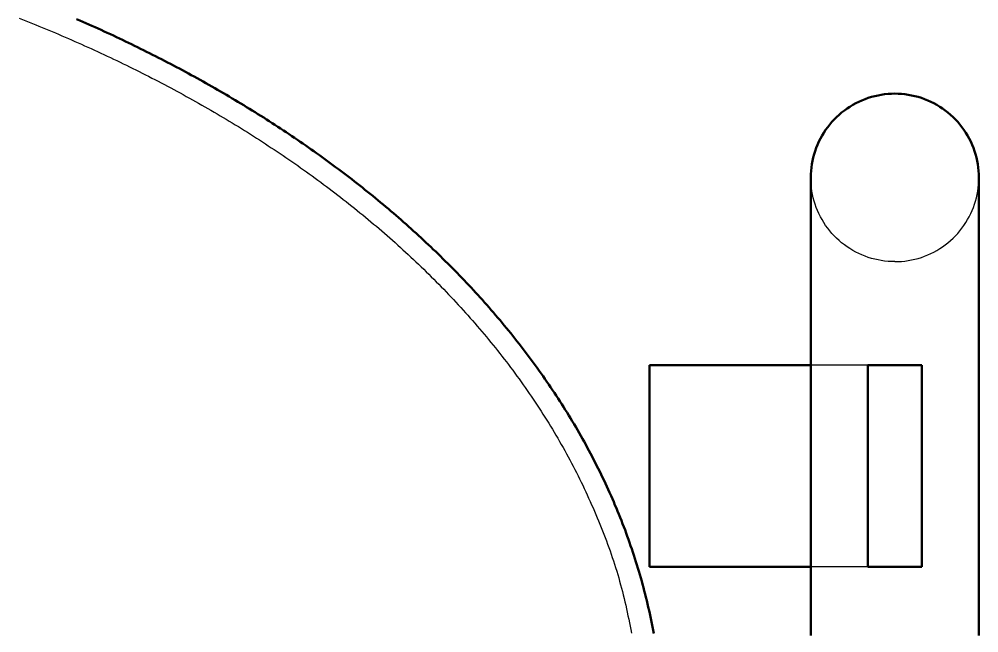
# Model space of a CAD drawing. Header units: millimetres. Extents: x 0 to 594, y 0 to 420.
# Drawn here: x 232.72 to 247, y 345.83 to 354.96 of the extents above; entities that cross this region are included whole.
import ezdxf

# ---------------------------------------------------------------- set-up
doc = ezdxf.new("R2010")
doc.units = ezdxf.units.MM
doc.linetypes.add('ISO02-TRAZOS', pattern=[3.75, 3, -0.75])
doc.layers.add('01-VISIBLE', color=7, linetype='CONTINUOUS', lineweight=50)
doc.layers.add('02-OCULTA', color=4, linetype='ISO02-TRAZOS', lineweight=25)

msp = doc.modelspace()

# ---------------------------------------------------------------- linework, layer by layer
at = {"layer": '01-VISIBLE'}
for p, q in [((244.5, 349.81), (242.1, 349.81)), ((242.1, 346.81), (242.1, 349.81)), ((246.15, 349.81), (245.35, 349.81)), ((245.35, 346.81), (245.35, 349.81)), ((246.15, 346.81), (246.15, 349.81)), ((244.5, 346.81), (242.1, 346.81)), ((246.15, 346.81), (245.35, 346.81))]:
    msp.add_line(p, q, dxfattribs=at)
for points in [[(242.162, 345.817), (242.153, 345.866), (242.144, 345.915), (242.134, 345.965), (242.124, 346.014), (242.114, 346.062), (242.103, 346.111), (242.092, 346.16), (242.081, 346.209), (242.07, 346.258), (242.058, 346.306), (242.046, 346.355), (242.034, 346.403), (242.022, 346.452), (242.009, 346.5), (241.996, 346.548), (241.983, 346.597), (241.969, 346.645), (241.955, 346.693), (241.941, 346.741), (241.927, 346.789), (241.912, 346.837), (241.898, 346.884), (241.882, 346.932), (241.867, 346.98), (241.851, 347.027), (241.836, 347.074), (241.819, 347.122), (241.803, 347.169), (241.786, 347.216), (241.769, 347.263), (241.752, 347.31), (241.735, 347.357), (241.717, 347.404), (241.699, 347.45), (241.681, 347.497), (241.663, 347.544), (241.644, 347.59), (241.625, 347.636), (241.606, 347.682), (241.586, 347.728), (241.567, 347.774), (241.547, 347.82), (241.527, 347.866), (241.506, 347.912), (241.486, 347.957), (241.465, 348.003), (241.444, 348.048), (241.423, 348.093), (241.401, 348.139), (241.379, 348.184), (241.358, 348.229), (241.335, 348.273), (241.313, 348.318), (241.29, 348.363), (241.267, 348.407), (241.244, 348.452), (241.221, 348.496), (241.198, 348.54), (241.174, 348.584), (241.15, 348.628), (241.126, 348.672), (241.101, 348.715), (241.077, 348.759), (241.052, 348.802), (241.027, 348.846), (241.002, 348.889), (240.976, 348.932), (240.951, 348.975), (240.925, 349.018), (240.899, 349.06), (240.873, 349.103), (240.846, 349.145), (240.82, 349.188), (240.793, 349.23), (240.766, 349.272), (240.739, 349.314), (240.712, 349.356), (240.684, 349.398), (240.656, 349.439), (240.628, 349.481), (240.6, 349.522), (240.572, 349.563), (240.544, 349.605), (240.515, 349.646), (240.486, 349.686), (240.457, 349.727), (240.428, 349.768), (240.399, 349.808), (240.369, 349.849), (240.339, 349.889), (240.31, 349.929), (240.28, 349.969), (240.249, 350.009), (240.219, 350.049), (240.189, 350.088), (240.158, 350.128), (240.127, 350.167), (240.096, 350.206), (240.065, 350.246), (240.034, 350.285), (240.002, 350.323), (239.971, 350.362), (239.939, 350.401), (239.907, 350.439), (239.875, 350.477), (239.842, 350.516), (239.81, 350.554), (239.777, 350.592), (239.745, 350.63), (239.712, 350.667), (239.679, 350.705), (239.646, 350.742), (239.612, 350.78), (239.579, 350.817), (239.545, 350.854), (239.512, 350.891), (239.478, 350.927), (239.444, 350.964), (239.41, 351.001), (239.375, 351.037), (239.341, 351.073), (239.306, 351.11), (239.272, 351.146), (239.237, 351.181), (239.202, 351.217), (239.167, 351.253), (239.132, 351.288), (239.096, 351.324), (239.061, 351.359), (239.025, 351.394), (238.99, 351.429), (238.954, 351.464), (238.918, 351.499), (238.882, 351.533), (238.846, 351.568), (238.809, 351.602), (238.773, 351.637), (238.736, 351.671), (238.7, 351.705), (238.663, 351.739), (238.626, 351.772), (238.589, 351.806), (238.552, 351.839), (238.515, 351.873), (238.477, 351.906), (238.44, 351.939), (238.402, 351.972), (238.364, 352.005), (238.327, 352.038), (238.289, 352.07), (238.251, 352.103), (238.213, 352.135), (238.174, 352.167), (238.136, 352.2), (238.098, 352.232), (238.059, 352.263), (238.02, 352.295), (237.982, 352.327), (237.943, 352.358), (237.904, 352.39), (237.865, 352.421), (237.826, 352.452), (237.787, 352.483), (237.747, 352.514), (237.708, 352.545), (237.668, 352.575), (237.629, 352.606), (237.589, 352.636), (237.549, 352.667), (237.509, 352.697), (237.469, 352.727), (237.429, 352.757), (237.389, 352.786), (237.349, 352.816), (237.308, 352.846), (237.268, 352.875), (237.228, 352.904), (237.187, 352.934), (237.146, 352.963), (237.105, 352.992), (237.065, 353.021), (237.024, 353.049), (236.983, 353.078), (236.942, 353.106), (236.9, 353.135), (236.859, 353.163), (236.818, 353.191), (236.776, 353.219), (236.735, 353.247), (236.693, 353.275), (236.652, 353.302), (236.61, 353.33), (236.568, 353.357), (236.526, 353.385), (236.484, 353.412), (236.442, 353.439), (236.4, 353.466), (236.358, 353.493), (236.316, 353.519), (236.273, 353.546), (236.231, 353.573), (236.188, 353.599), (236.146, 353.625), (236.103, 353.651), (236.061, 353.677), (236.018, 353.703), (235.975, 353.729), (235.932, 353.755), (235.889, 353.78), (235.846, 353.806), (235.803, 353.831), (235.76, 353.857), (235.717, 353.882), (235.673, 353.907), (235.63, 353.932), (235.586, 353.956), (235.543, 353.981), (235.499, 354.006), (235.456, 354.03), (235.412, 354.055), (235.368, 354.079), (235.325, 354.103), (235.281, 354.127), (235.237, 354.151), (235.193, 354.175), (235.149, 354.198), (235.105, 354.222), (235.061, 354.245), (235.016, 354.269), (234.972, 354.292), (234.928, 354.315), (234.883, 354.338), (234.839, 354.361), (234.795, 354.384), (234.75, 354.407), (234.705, 354.429), (234.661, 354.452), (234.616, 354.474), (234.571, 354.497), (234.526, 354.519), (234.482, 354.541), (234.437, 354.563), (234.392, 354.585), (234.347, 354.607), (234.302, 354.628), (234.257, 354.65), (234.211, 354.671), (234.166, 354.693), (234.121, 354.714), (234.076, 354.735), (234.03, 354.756), (233.985, 354.777), (233.939, 354.798), (233.894, 354.819), (233.848, 354.84), (233.803, 354.86), (233.757, 354.881), (233.712, 354.901), (233.666, 354.921), (233.62, 354.941), (233.574, 354.961)], [(247, 352.6), (246.999, 352.65), (246.996, 352.701), (246.991, 352.751), (246.984, 352.801), (246.975, 352.85), (246.964, 352.899), (246.951, 352.948), (246.936, 352.996), (246.919, 353.043), (246.9, 353.09), (246.879, 353.136), (246.857, 353.181), (246.833, 353.225), (246.806, 353.268), (246.779, 353.31), (246.749, 353.351), (246.718, 353.391), (246.686, 353.429), (246.652, 353.466), (246.616, 353.502), (246.579, 353.536), (246.541, 353.568), (246.501, 353.599), (246.46, 353.629), (246.418, 353.656), (246.375, 353.683), (246.331, 353.707), (246.286, 353.729), (246.24, 353.75), (246.193, 353.769), (246.146, 353.786), (246.098, 353.801), (246.049, 353.814), (246, 353.825), (245.951, 353.834), (245.901, 353.841), (245.851, 353.846), (245.8, 353.849), (245.75, 353.85), (245.7, 353.849), (245.649, 353.846), (245.599, 353.841), (245.549, 353.834), (245.5, 353.825), (245.451, 353.814), (245.402, 353.801), (245.354, 353.786), (245.307, 353.769), (245.26, 353.75), (245.214, 353.729), (245.169, 353.707), (245.125, 353.683), (245.082, 353.656), (245.04, 353.629), (244.999, 353.599), (244.959, 353.568), (244.921, 353.536), (244.884, 353.502), (244.848, 353.466), (244.814, 353.429), (244.782, 353.391), (244.751, 353.351), (244.721, 353.31), (244.694, 353.268), (244.667, 353.225), (244.643, 353.181), (244.621, 353.136), (244.6, 353.09), (244.581, 353.043), (244.564, 352.996), (244.549, 352.948), (244.536, 352.899), (244.525, 352.85), (244.516, 352.801), (244.509, 352.751), (244.504, 352.701), (244.501, 352.65), (244.5, 352.6)], [(244.5, 345.784), (244.5, 345.834), (244.5, 345.884), (244.5, 345.934), (244.5, 345.985), (244.5, 346.035), (244.5, 346.085), (244.5, 346.135), (244.5, 346.185), (244.5, 346.235), (244.5, 346.285), (244.5, 346.335), (244.5, 346.386), (244.5, 346.436), (244.5, 346.486), (244.5, 346.536), (244.5, 346.586), (244.5, 346.636), (244.5, 346.686), (244.5, 346.736), (244.5, 346.786), (244.5, 346.837), (244.5, 346.887), (244.5, 346.937), (244.5, 346.987), (244.5, 347.037), (244.5, 347.087), (244.5, 347.137), (244.5, 347.187), (244.5, 347.237), (244.5, 347.288), (244.5, 347.338), (244.5, 347.388), (244.5, 347.438), (244.5, 347.488), (244.5, 347.538), (244.5, 347.588), (244.5, 347.638), (244.5, 347.689), (244.5, 347.739), (244.5, 347.789), (244.5, 347.839), (244.5, 347.889), (244.5, 347.939), (244.5, 347.989), (244.5, 348.039), (244.5, 348.089), (244.5, 348.14), (244.5, 348.19), (244.5, 348.24), (244.5, 348.29), (244.5, 348.34), (244.5, 348.39), (244.5, 348.44), (244.5, 348.49), (244.5, 348.541), (244.5, 348.591), (244.5, 348.641), (244.5, 348.691), (244.5, 348.741), (244.5, 348.791), (244.5, 348.841), (244.5, 348.891), (244.5, 348.941), (244.5, 348.992), (244.5, 349.042), (244.5, 349.092), (244.5, 349.142), (244.5, 349.192), (244.5, 349.242), (244.5, 349.292), (244.5, 349.342), (244.5, 349.393), (244.5, 349.443), (244.5, 349.493), (244.5, 349.543), (244.5, 349.593), (244.5, 349.643), (244.5, 349.693), (244.5, 349.743), (244.5, 349.793), (244.5, 349.844), (244.5, 349.894), (244.5, 349.944), (244.5, 349.994), (244.5, 350.044), (244.5, 350.094), (244.5, 350.144), (244.5, 350.194), (244.5, 350.245), (244.5, 350.295), (244.5, 350.345), (244.5, 350.395), (244.5, 350.445), (244.5, 350.495), (244.5, 350.545), (244.5, 350.595), (244.5, 350.645), (244.5, 350.696), (244.5, 350.746), (244.5, 350.796), (244.5, 350.846), (244.5, 350.896), (244.5, 350.946), (244.5, 350.996), (244.5, 351.046), (244.5, 351.096), (244.5, 351.147), (244.5, 351.197), (244.5, 351.247), (244.5, 351.297), (244.5, 351.347), (244.5, 351.397), (244.5, 351.447), (244.5, 351.497), (244.5, 351.548), (244.5, 351.598), (244.5, 351.648), (244.5, 351.698), (244.5, 351.748), (244.5, 351.798), (244.5, 351.848), (244.5, 351.898), (244.5, 351.948), (244.5, 351.999), (244.5, 352.049), (244.5, 352.099), (244.5, 352.149), (244.5, 352.199), (244.5, 352.249), (244.5, 352.299), (244.5, 352.349), (244.5, 352.4), (244.5, 352.45), (244.5, 352.5), (244.5, 352.55), (244.5, 352.6)], [(247, 345.784), (247, 345.834), (247, 345.884), (247, 345.934), (247, 345.985), (247, 346.035), (247, 346.085), (247, 346.135), (247, 346.185), (247, 346.235), (247, 346.285), (247, 346.335), (247, 346.386), (247, 346.436), (247, 346.486), (247, 346.536), (247, 346.586), (247, 346.636), (247, 346.686), (247, 346.736), (247, 346.786), (247, 346.837), (247, 346.887), (247, 346.937), (247, 346.987), (247, 347.037), (247, 347.087), (247, 347.137), (247, 347.187), (247, 347.237), (247, 347.288), (247, 347.338), (247, 347.388), (247, 347.438), (247, 347.488), (247, 347.538), (247, 347.588), (247, 347.638), (247, 347.689), (247, 347.739), (247, 347.789), (247, 347.839), (247, 347.889), (247, 347.939), (247, 347.989), (247, 348.039), (247, 348.089), (247, 348.14), (247, 348.19), (247, 348.24), (247, 348.29), (247, 348.34), (247, 348.39), (247, 348.44), (247, 348.49), (247, 348.541), (247, 348.591), (247, 348.641), (247, 348.691), (247, 348.741), (247, 348.791), (247, 348.841), (247, 348.891), (247, 348.941), (247, 348.992), (247, 349.042), (247, 349.092), (247, 349.142), (247, 349.192), (247, 349.242), (247, 349.292), (247, 349.342), (247, 349.393), (247, 349.443), (247, 349.493), (247, 349.543), (247, 349.593), (247, 349.643), (247, 349.693), (247, 349.743), (247, 349.793), (247, 349.844), (247, 349.894), (247, 349.944), (247, 349.994), (247, 350.044), (247, 350.094), (247, 350.144), (247, 350.194), (247, 350.245), (247, 350.295), (247, 350.345), (247, 350.395), (247, 350.445), (247, 350.495), (247, 350.545), (247, 350.595), (247, 350.645), (247, 350.696), (247, 350.746), (247, 350.796), (247, 350.846), (247, 350.896), (247, 350.946), (247, 350.996), (247, 351.046), (247, 351.096), (247, 351.147), (247, 351.197), (247, 351.247), (247, 351.297), (247, 351.347), (247, 351.397), (247, 351.447), (247, 351.497), (247, 351.548), (247, 351.598), (247, 351.648), (247, 351.698), (247, 351.748), (247, 351.798), (247, 351.848), (247, 351.898), (247, 351.948), (247, 351.999), (247, 352.049), (247, 352.099), (247, 352.149), (247, 352.199), (247, 352.249), (247, 352.299), (247, 352.349), (247, 352.4), (247, 352.45), (247, 352.5), (247, 352.55), (247, 352.6)], [(247, 352.6), (247, 352.6), (247, 352.6), (247, 352.6), (247, 352.6), (247, 352.6), (247, 352.6)]]:
    msp.add_lwpolyline(points, dxfattribs=at)
at = {"layer": '02-OCULTA'}
for p, q in [((245.35, 349.81), (242.1, 349.81)), ((242.1, 346.81), (242.1, 349.81)), ((245.35, 349.81), (244.5, 349.81)), ((246.15, 349.81), (245.35, 349.81)), ((245.35, 349.81), (245.35, 346.81)), ((245.35, 346.81), (245.35, 349.81)), ((245.35, 349.81), (245.35, 346.81)), ((246.15, 346.81), (246.15, 349.81)), ((245.35, 346.81), (242.1, 346.81)), ((245.35, 346.81), (244.5, 346.81)), ((246.15, 346.81), (245.35, 346.81))]:
    msp.add_line(p, q, dxfattribs=at)
for points in [[(232.72, 354.973), (232.769, 354.953), (232.818, 354.934), (232.867, 354.914), (232.916, 354.895), (232.965, 354.875), (233.014, 354.855), (233.063, 354.835), (233.111, 354.815), (233.16, 354.794), (233.209, 354.774), (233.258, 354.753), (233.306, 354.733), (233.355, 354.712), (233.403, 354.691), (233.452, 354.67), (233.5, 354.649), (233.549, 354.628), (233.597, 354.607), (233.645, 354.585), (233.693, 354.564), (233.741, 354.542), (233.79, 354.52), (233.838, 354.498), (233.886, 354.476), (233.934, 354.454), (233.981, 354.432), (234.029, 354.409), (234.077, 354.387), (234.125, 354.364), (234.173, 354.342), (234.22, 354.319), (234.268, 354.296), (234.315, 354.273), (234.363, 354.249), (234.41, 354.226), (234.457, 354.203), (234.505, 354.179), (234.552, 354.155), (234.599, 354.131), (234.646, 354.108), (234.693, 354.083), (234.74, 354.059), (234.787, 354.035), (234.834, 354.01), (234.88, 353.986), (234.927, 353.961), (234.974, 353.936), (235.02, 353.911), (235.067, 353.886), (235.113, 353.861), (235.159, 353.836), (235.206, 353.81), (235.252, 353.785), (235.298, 353.759), (235.344, 353.733), (235.39, 353.707), (235.436, 353.681), (235.482, 353.655), (235.528, 353.629), (235.573, 353.602), (235.619, 353.576), (235.665, 353.549), (235.71, 353.522), (235.756, 353.495), (235.801, 353.468), (235.846, 353.441), (235.891, 353.414), (235.936, 353.386), (235.981, 353.359), (236.026, 353.331), (236.071, 353.303), (236.116, 353.275), (236.161, 353.247), (236.205, 353.219), (236.25, 353.19), (236.294, 353.162), (236.339, 353.133), (236.383, 353.104), (236.427, 353.075), (236.471, 353.046), (236.515, 353.017), (236.559, 352.988), (236.603, 352.958), (236.647, 352.929), (236.69, 352.899), (236.734, 352.869), (236.778, 352.839), (236.821, 352.809), (236.864, 352.779), (236.907, 352.748), (236.95, 352.718), (236.993, 352.687), (237.036, 352.656), (237.079, 352.625), (237.122, 352.594), (237.164, 352.563), (237.207, 352.532), (237.249, 352.5), (237.292, 352.469), (237.334, 352.437), (237.376, 352.405), (237.418, 352.373), (237.46, 352.341), (237.502, 352.308), (237.543, 352.276), (237.585, 352.243), (237.626, 352.211), (237.668, 352.178), (237.709, 352.145), (237.75, 352.112), (237.791, 352.078), (237.832, 352.045), (237.873, 352.011), (237.913, 351.978), (237.954, 351.944), (237.994, 351.91), (238.035, 351.876), (238.075, 351.841), (238.115, 351.807), (238.155, 351.772), (238.195, 351.738), (238.234, 351.703), (238.274, 351.668), (238.313, 351.633), (238.353, 351.597), (238.392, 351.562), (238.431, 351.527), (238.47, 351.491), (238.509, 351.455), (238.547, 351.419), (238.586, 351.383), (238.624, 351.347), (238.662, 351.31), (238.701, 351.274), (238.739, 351.237), (238.776, 351.2), (238.814, 351.163), (238.852, 351.126), (238.889, 351.089), (238.926, 351.051), (238.963, 351.013), (239, 350.976), (239.037, 350.938), (239.074, 350.9), (239.11, 350.862), (239.146, 350.823), (239.183, 350.785), (239.219, 350.746), (239.254, 350.707), (239.29, 350.668), (239.326, 350.629), (239.361, 350.59), (239.396, 350.551), (239.431, 350.511), (239.466, 350.472), (239.501, 350.432), (239.535, 350.392), (239.57, 350.352), (239.604, 350.311), (239.638, 350.271), (239.672, 350.231), (239.706, 350.19), (239.739, 350.149), (239.772, 350.108), (239.806, 350.067), (239.838, 350.026), (239.871, 349.984), (239.904, 349.943), (239.936, 349.901), (239.969, 349.859), (240.001, 349.817), (240.032, 349.775), (240.064, 349.733), (240.095, 349.69), (240.127, 349.648), (240.158, 349.605), (240.189, 349.562), (240.219, 349.519), (240.25, 349.476), (240.28, 349.433), (240.31, 349.389), (240.34, 349.346), (240.37, 349.302), (240.399, 349.258), (240.428, 349.214), (240.457, 349.17), (240.486, 349.126), (240.514, 349.081), (240.543, 349.037), (240.571, 348.992), (240.599, 348.947), (240.626, 348.902), (240.654, 348.857), (240.681, 348.812), (240.708, 348.766), (240.735, 348.721), (240.761, 348.675), (240.787, 348.629), (240.813, 348.583), (240.839, 348.537), (240.864, 348.491), (240.89, 348.444), (240.915, 348.398), (240.939, 348.351), (240.964, 348.304), (240.988, 348.257), (241.012, 348.21), (241.036, 348.163), (241.059, 348.116), (241.082, 348.068), (241.105, 348.021), (241.128, 347.973), (241.15, 347.925), (241.173, 347.877), (241.194, 347.829), (241.216, 347.781), (241.238, 347.733), (241.259, 347.685), (241.28, 347.636), (241.301, 347.588), (241.321, 347.539), (241.342, 347.49), (241.362, 347.441), (241.381, 347.392), (241.401, 347.343), (241.42, 347.294), (241.439, 347.245), (241.458, 347.195), (241.476, 347.146), (241.494, 347.096), (241.512, 347.046), (241.529, 346.996), (241.546, 346.946), (241.563, 346.896), (241.579, 346.846), (241.595, 346.796), (241.611, 346.745), (241.626, 346.695), (241.641, 346.644), (241.655, 346.593), (241.669, 346.542), (241.683, 346.491), (241.696, 346.44), (241.708, 346.389), (241.721, 346.337), (241.733, 346.286), (241.745, 346.235), (241.757, 346.183), (241.768, 346.132), (241.779, 346.08), (241.79, 346.028), (241.8, 345.976), (241.81, 345.925), (241.82, 345.873), (241.83, 345.821)], [(244.5, 345.784), (244.5, 345.834), (244.5, 345.884), (244.5, 345.934), (244.5, 345.985), (244.5, 346.035), (244.5, 346.085), (244.5, 346.135), (244.5, 346.185), (244.5, 346.235), (244.5, 346.285), (244.5, 346.335), (244.5, 346.386), (244.5, 346.436), (244.5, 346.486), (244.5, 346.536), (244.5, 346.586), (244.5, 346.636), (244.5, 346.686), (244.5, 346.736), (244.5, 346.786), (244.5, 346.837), (244.5, 346.887), (244.5, 346.937), (244.5, 346.987), (244.5, 347.037), (244.5, 347.087), (244.5, 347.137), (244.5, 347.187), (244.5, 347.237), (244.5, 347.288), (244.5, 347.338), (244.5, 347.388), (244.5, 347.438), (244.5, 347.488), (244.5, 347.538), (244.5, 347.588), (244.5, 347.638), (244.5, 347.689), (244.5, 347.739), (244.5, 347.789), (244.5, 347.839), (244.5, 347.889), (244.5, 347.939), (244.5, 347.989), (244.5, 348.039), (244.5, 348.089), (244.5, 348.14), (244.5, 348.19), (244.5, 348.24), (244.5, 348.29), (244.5, 348.34), (244.5, 348.39), (244.5, 348.44), (244.5, 348.49), (244.5, 348.541), (244.5, 348.591), (244.5, 348.641), (244.5, 348.691), (244.5, 348.741), (244.5, 348.791), (244.5, 348.841), (244.5, 348.891), (244.5, 348.941), (244.5, 348.992), (244.5, 349.042), (244.5, 349.092), (244.5, 349.142), (244.5, 349.192), (244.5, 349.242), (244.5, 349.292), (244.5, 349.342), (244.5, 349.393), (244.5, 349.443), (244.5, 349.493), (244.5, 349.543), (244.5, 349.593), (244.5, 349.643), (244.5, 349.693), (244.5, 349.743), (244.5, 349.793), (244.5, 349.844), (244.5, 349.894), (244.5, 349.944), (244.5, 349.994), (244.5, 350.044), (244.5, 350.094), (244.5, 350.144), (244.5, 350.194), (244.5, 350.245), (244.5, 350.295), (244.5, 350.345), (244.5, 350.395), (244.5, 350.445), (244.5, 350.495), (244.5, 350.545), (244.5, 350.595), (244.5, 350.645), (244.5, 350.696), (244.5, 350.746), (244.5, 350.796), (244.5, 350.846), (244.5, 350.896), (244.5, 350.946), (244.5, 350.996), (244.5, 351.046), (244.5, 351.096), (244.5, 351.147), (244.5, 351.197), (244.5, 351.247), (244.5, 351.297), (244.5, 351.347), (244.5, 351.397), (244.5, 351.447), (244.5, 351.497), (244.5, 351.548), (244.5, 351.598), (244.5, 351.648), (244.5, 351.698), (244.5, 351.748), (244.5, 351.798), (244.5, 351.848), (244.5, 351.898), (244.5, 351.948), (244.5, 351.999), (244.5, 352.049), (244.5, 352.099), (244.5, 352.149), (244.5, 352.199), (244.5, 352.249), (244.5, 352.299), (244.5, 352.349), (244.5, 352.4), (244.5, 352.45), (244.5, 352.5), (244.5, 352.55), (244.5, 352.6)], [(245.75, 351.35), (245.7, 351.351), (245.649, 351.354), (245.599, 351.359), (245.549, 351.366), (245.5, 351.375), (245.451, 351.386), (245.402, 351.399), (245.354, 351.414), (245.307, 351.431), (245.26, 351.45), (245.214, 351.471), (245.169, 351.493), (245.125, 351.517), (245.082, 351.544), (245.04, 351.571), (244.999, 351.601), (244.959, 351.632), (244.921, 351.664), (244.884, 351.698), (244.848, 351.734), (244.814, 351.771), (244.782, 351.809), (244.751, 351.849), (244.721, 351.89), (244.694, 351.932), (244.667, 351.975), (244.643, 352.019), (244.621, 352.064), (244.6, 352.11), (244.581, 352.157), (244.564, 352.204), (244.549, 352.252), (244.536, 352.301), (244.525, 352.35), (244.516, 352.399), (244.509, 352.449), (244.504, 352.499), (244.501, 352.55), (244.5, 352.6)], [(245.75, 351.35), (245.8, 351.351), (245.851, 351.354), (245.901, 351.359), (245.951, 351.366), (246, 351.375), (246.049, 351.386), (246.098, 351.399), (246.146, 351.414), (246.193, 351.431), (246.24, 351.45), (246.286, 351.471), (246.331, 351.493), (246.375, 351.517), (246.418, 351.544), (246.46, 351.571), (246.501, 351.601), (246.541, 351.632), (246.579, 351.664), (246.616, 351.698), (246.652, 351.734), (246.686, 351.771), (246.718, 351.809), (246.749, 351.849), (246.779, 351.89), (246.806, 351.932), (246.833, 351.975), (246.857, 352.019), (246.879, 352.064), (246.9, 352.11), (246.919, 352.157), (246.936, 352.204), (246.951, 352.252), (246.964, 352.301), (246.975, 352.35), (246.984, 352.399), (246.991, 352.449), (246.996, 352.499), (246.999, 352.55), (247, 352.6)], [(247, 345.784), (247, 345.834), (247, 345.884), (247, 345.934), (247, 345.985), (247, 346.035), (247, 346.085), (247, 346.135), (247, 346.185), (247, 346.235), (247, 346.285), (247, 346.335), (247, 346.385), (247, 346.436), (247, 346.486), (247, 346.536), (247, 346.586), (247, 346.636), (247, 346.686), (247, 346.736), (247, 346.786), (247, 346.837), (247, 346.887), (247, 346.937), (247, 346.987), (247, 347.037), (247, 347.087), (247, 347.137), (247, 347.187), (247, 347.237), (247, 347.288), (247, 347.338), (247, 347.388), (247, 347.438), (247, 347.488), (247, 347.538), (247, 347.588), (247, 347.638), (247, 347.688), (247, 347.739), (247, 347.789), (247, 347.839), (247, 347.889), (247, 347.939), (247, 347.989), (247, 348.039), (247, 348.089), (247, 348.14), (247, 348.19), (247, 348.24), (247, 348.29), (247, 348.34), (247, 348.39), (247, 348.44), (247, 348.49), (247, 348.54), (247, 348.591), (247, 348.641), (247, 348.691), (247, 348.741), (247, 348.791), (247, 348.841), (247, 348.891), (247, 348.941), (247, 348.992), (247, 349.042), (247, 349.092), (247, 349.142), (247, 349.192), (247, 349.242), (247, 349.292), (247, 349.342), (247, 349.392), (247, 349.443), (247, 349.493), (247, 349.543), (247, 349.593), (247, 349.643), (247, 349.693), (247, 349.743), (247, 349.793), (247, 349.843), (247, 349.894), (247, 349.944), (247, 349.994), (247, 350.044), (247, 350.094), (247, 350.144), (247, 350.194), (247, 350.244), (247, 350.295), (247, 350.345), (247, 350.395), (247, 350.445), (247, 350.495), (247, 350.545), (247, 350.595), (247, 350.645), (247, 350.695), (247, 350.746), (247, 350.796), (247, 350.846), (247, 350.896), (247, 350.946), (247, 350.996), (247, 351.046), (247, 351.096), (247, 351.147), (247, 351.197), (247, 351.247), (247, 351.297), (247, 351.347), (247, 351.397), (247, 351.447), (247, 351.497), (247, 351.547), (247, 351.598), (247, 351.648), (247, 351.698), (247, 351.748), (247, 351.798), (247, 351.848), (247, 351.898), (247, 351.948), (247, 351.998), (247, 352.049), (247, 352.099), (247, 352.149), (247, 352.199), (247, 352.249), (247, 352.299), (247, 352.349), (247, 352.399), (247, 352.45), (247, 352.5), (247, 352.55), (247, 352.6)]]:
    msp.add_lwpolyline(points, dxfattribs=at)

doc.saveas('drawing.dxf')
